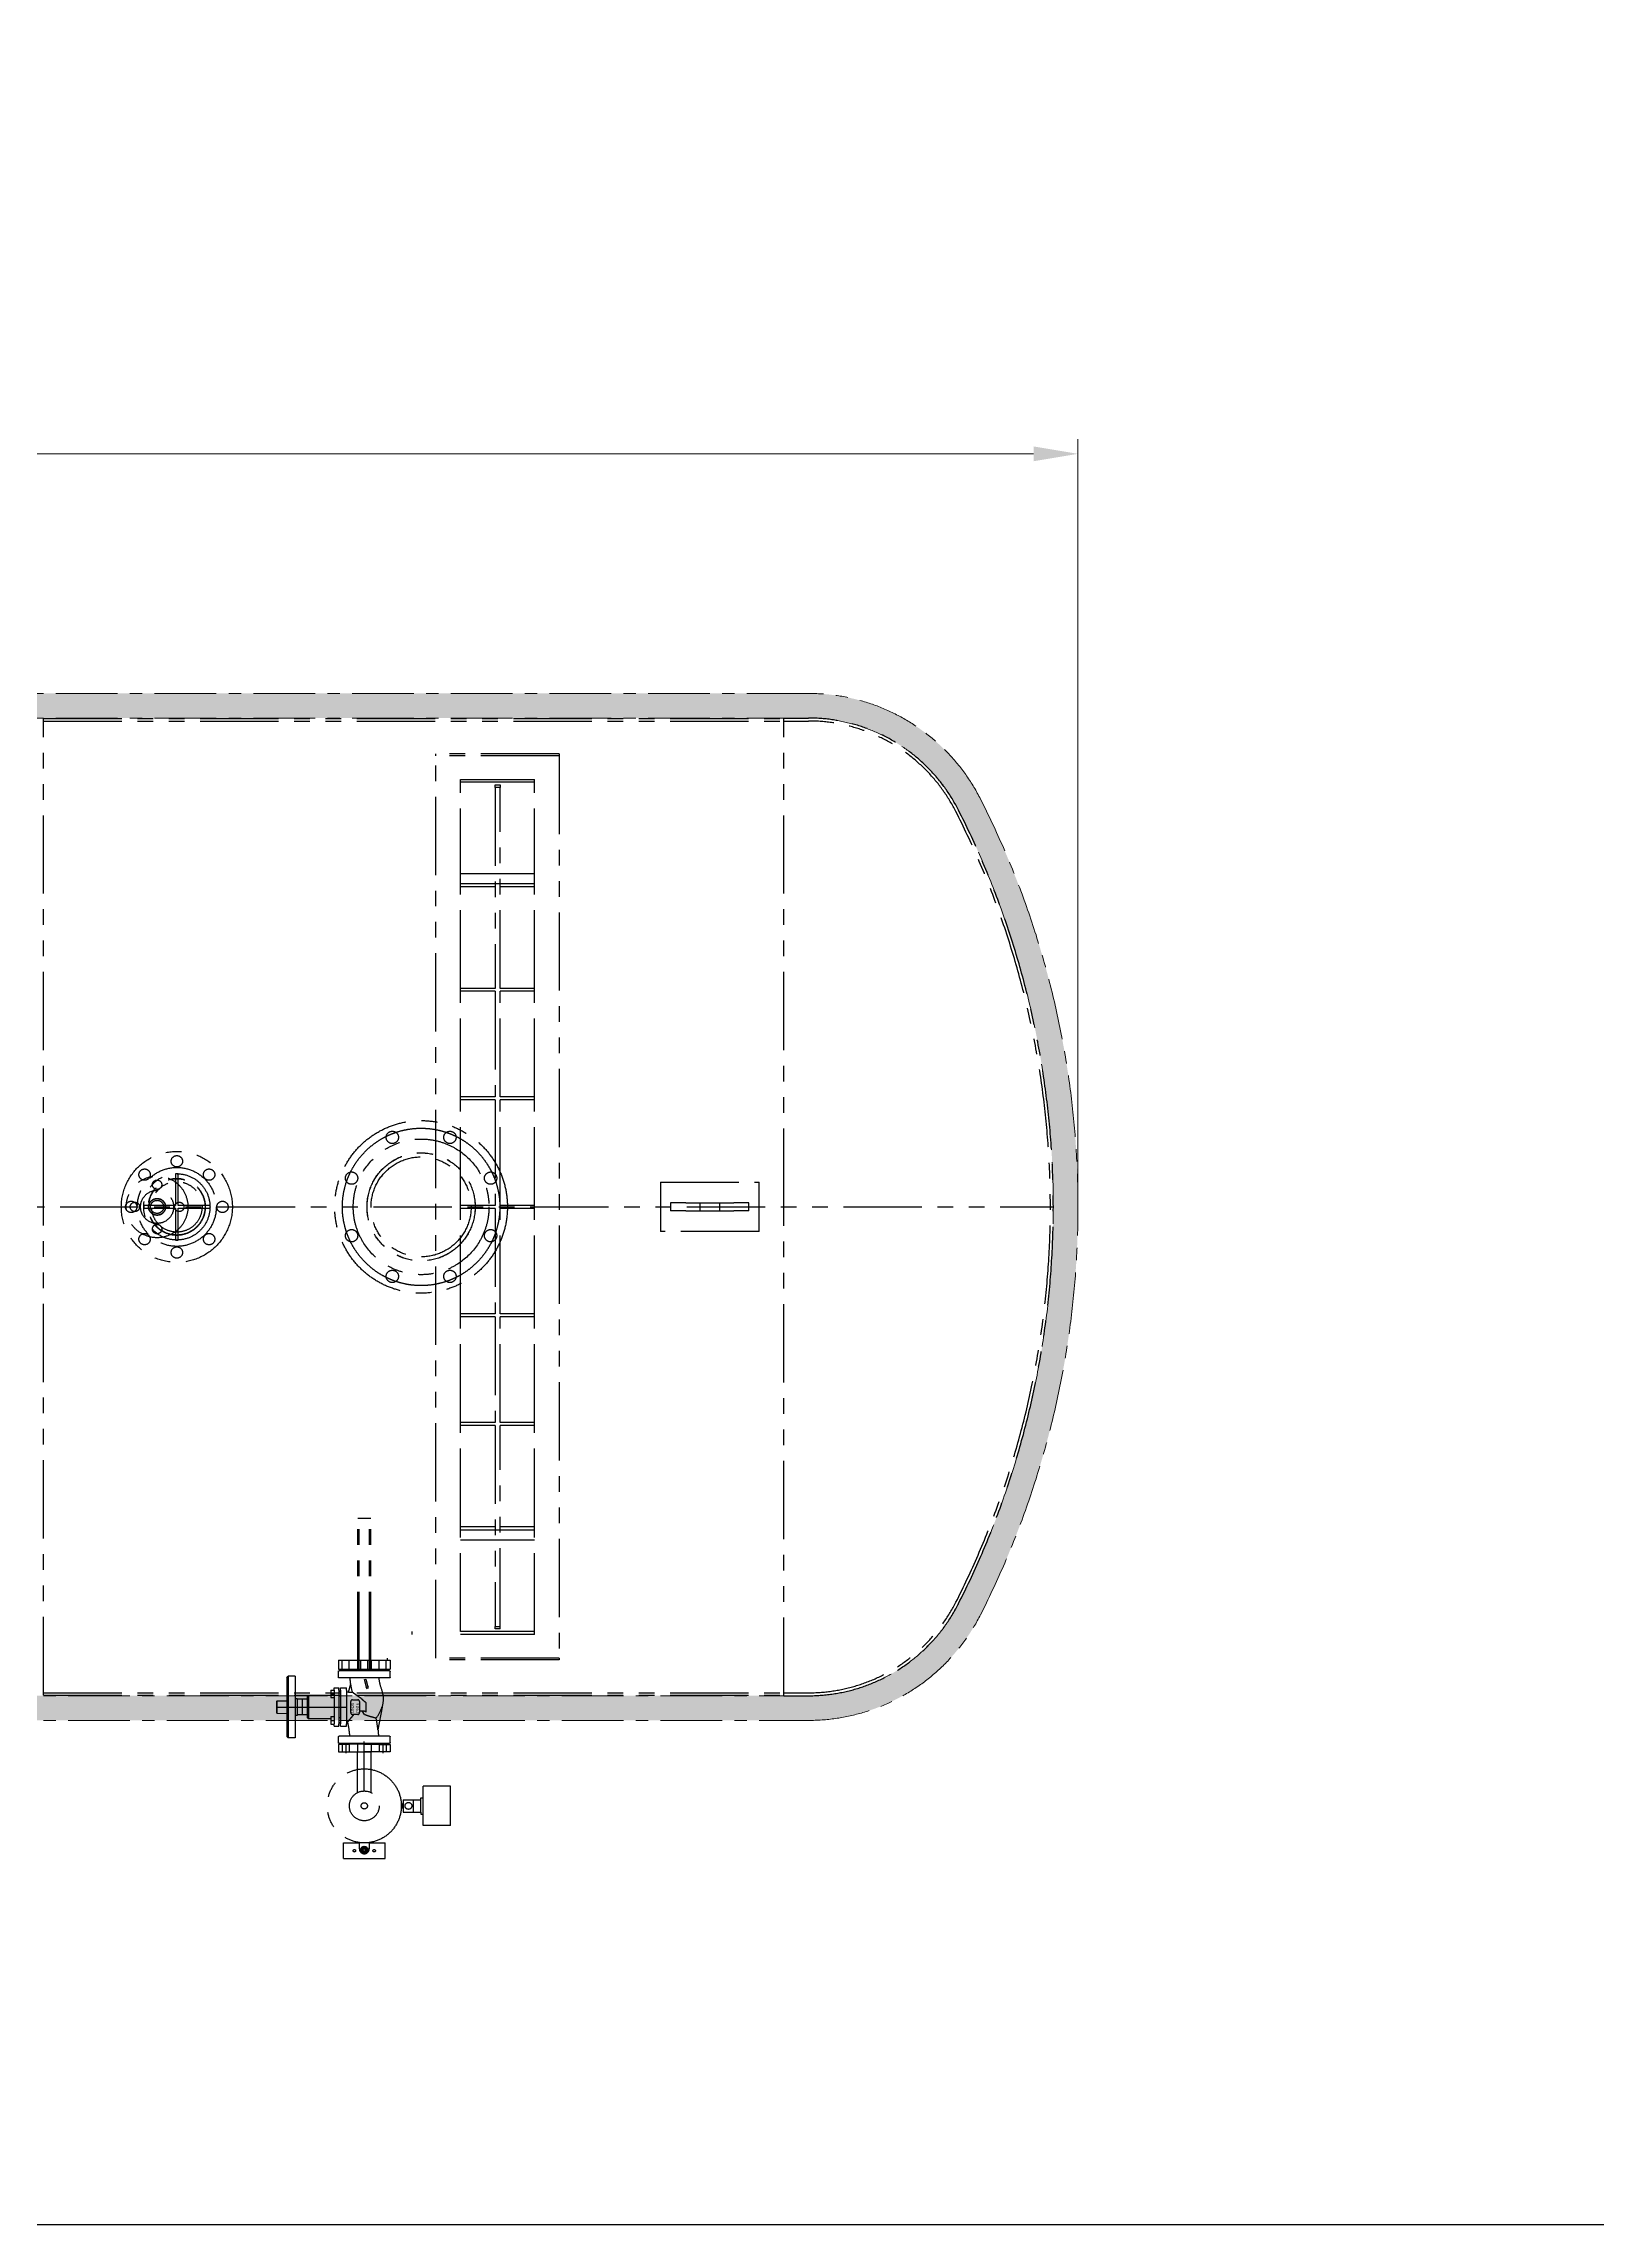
# Model space of a CAD drawing. Header units: millimetres. Extents: x -46397 to 283259, y -8690 to 23983.
# Drawn here: x -19332 to -16183, y -4031 to 390 of the extents above; entities that cross this region are included whole.
import ezdxf

# ---------------------------------------------------------------- set-up
doc = ezdxf.new("R2010")
doc.units = ezdxf.units.MM
doc.linetypes.add('CENTER', pattern=[2, 1.25, -0.25, 0.25, -0.25])
doc.linetypes.add('PHANTOM', pattern=[63.5, 31.75, -6.35, 6.35, -6.35, 6.35, -6.35])
doc.layers.get('Defpoints').update_dxf_attribs({"lineweight": 0})
for name, color, linetype, lineweight in [('Dtext', 255, 'Continuous', 20), ('DUONGTAM', 1, 'CENTER', 0), ('PHANTOM 2', 8, 'Continuous', 0)]:
    doc.layers.add(name, color=color, linetype=linetype, lineweight=lineweight)
doc.styles.add('Chu va so', font='arial.ttf')
doc.styles.add('GHI CHÚ 1', font='isocp_IV25.ttf', dxfattribs={"width": 0.8})
doc.styles.get("Standard").update_dxf_attribs({"font": 'isocp.shx', "width": 0.8})
doc.styles.add('TCVN', font='arial.ttf')
doc.dimstyles.new('1-30SCALE', dxfattribs={"dimtxt": 75, "dimasz": 75, "dimexe": 37.5, "dimexo": 30, "dimgap": 30, "dimtad": 1, "dimtoh": 1, "dimdec": 0, "dimdsep": 46, "dimtxsty": 'GHI CHÚ 1', "dimcen": 0.09, "dimclrd": 256, "dimclre": 256, "dimclrt": 2, "dimadec": 0, "dimazin": 0, "dimtfac": 1, "dimtdec": 0, "dimtofl": 0, "dimtmove": 0, "dimatfit": 3, "dimfxl": 1, "dimlwd": 0, "dimlwe": 0, "dimarcsym": 0})

# ---------------------------------------------------------------- blocks, each defined once
blk = doc.blocks.new('BO-2')
at = {"color": 251, "linetype": 'PHANTOM', "ltscale": 5}
for p, q in [((1502.3, -2.3), (1502.3, 987.7)), ((1502.3, 987.7), (3002.3, 987.7)), ((1502.3, 982.7), (3002.3, 982.7)), ((3002.3, -2.3), (3002.3, 988.7)), ((3002.3, 988.7), (3052.3, 988.7)), ((3002.3, 982.7), (3052.3, 982.7)), ((2547.3, 916), (2297.3, 916)), ((2297.3, 912.3), (2297.3, 916)), ((2547.3, 912.3), (2297.3, 912.3)), ((2297.3, -917), (2297.3, 912.3)), ((2547.3, 916), (2547.3, 912.3)), ((2547.3, 912.3), (2547.3, -917)), ((2347.3, 858.5), (2347.3, 864.2)), ((2347.3, 864.2), (2497.3, 864.2)), ((2497.3, 858.5), (2347.3, 858.5)), ((2347.3, 646.4), (2347.3, 858.5)), ((2417.3, 853), (2427.3, 853)), ((2417.3, 848.1), (2417.3, 853)), ((2427.3, 848.1), (2417.3, 848.1)), ((2417.3, 848.1), (2417.3, 440.7)), ((2427.3, 853), (2427.3, 848.1)), ((2427.3, 440.7), (2427.3, 848.1)), ((2497.3, 858.5), (2497.3, 864.2)), ((2497.3, 646.4), (2497.3, 858.5)), ((2497.3, 672.7), (2347.3, 672.7)), ((2497.3, 652.7), (2347.3, 652.7)), ((2417.3, 646.4), (2347.3, 646.4)), ((2347.3, 440.7), (2347.3, 646.4)), ((2497.3, 646.4), (2427.3, 646.4)), ((2497.3, 440.7), (2497.3, 646.4)), ((2417.3, 440.7), (2347.3, 440.7)), ((2347.3, 434.7), (2347.3, 440.7)), ((2347.3, 220.7), (2347.3, 434.7)), ((2417.3, 434.7), (2347.3, 434.7)), ((2417.3, 434.7), (2417.3, 220.7)), ((2497.3, 440.7), (2427.3, 440.7)), ((2427.3, 220.7), (2427.3, 434.7)), ((2497.3, 434.7), (2427.3, 434.7)), ((2497.3, 434.7), (2497.3, 440.7)), ((2497.3, 220.7), (2497.3, 434.7)), ((2417.3, 220.7), (2347.3, 220.7)), ((2347.3, 214.7), (2347.3, 220.7)), ((2347.3, 0.7), (2347.3, 214.7)), ((2417.3, 214.7), (2347.3, 214.7)), ((2417.3, 214.7), (2417.3, 0.7)), ((2497.3, 220.7), (2427.3, 220.7)), ((2427.3, 0.7), (2427.3, 214.7)), ((2497.3, 214.7), (2427.3, 214.7)), ((2497.3, 214.7), (2497.3, 220.7)), ((2497.3, 0.7), (2497.3, 214.7)), ((1769.8, 64.8), (1769.8, 0.2)), ((1774.8, 64.8), (1769.8, 64.8)), ((1774.8, 0.2), (1774.8, 64.8)), ((2752.3, 47.7), (2952.3, 47.7)), ((2752.3, 47.7), (2752.3, -52.3)), ((2952.3, -52.3), (2952.3, 47.7)), ((1769.8, 0.2), (1705.2, 0.2)), ((1705.2, 0.2), (1705.2, -4.8)), ((1839.5, 0.2), (1774.8, 0.2)), ((1839.5, -4.8), (1839.5, 0.2)), ((2417.3, 0.7), (2347.3, 0.7)), ((2347.3, -5.3), (2347.3, 0.7)), ((2497.3, 0.7), (2427.3, 0.7)), ((2497.3, -5.3), (2497.3, 0.7)), ((2803.7, 5.7), (2772.9, 5.7)), ((2803.7, 5.7), (2901, 5.7)), ((2832.3, 5.7), (2832.3, -10.3)), ((2872.3, 5.7), (2872.3, -10.3)), ((2931.7, 5.7), (2901, 5.7)), ((-3543.9, -2.3), (3548.6, -2.3)), ((1502.3, -992.3), (1502.3, -2.3)), ((1705.2, -4.8), (1769.8, -4.8)), ((1769.8, -4.8), (1769.8, -69.5)), ((1774.8, -4.8), (1839.5, -4.8)), ((1774.8, -69.5), (1774.8, -4.8)), ((2347.3, -219.3), (2347.3, -5.3)), ((2417.3, -5.3), (2347.3, -5.3)), ((2417.3, -5.3), (2417.3, -219.3)), ((2427.3, -219.3), (2427.3, -5.3)), ((2497.3, -5.3), (2427.3, -5.3)), ((2497.3, -219.3), (2497.3, -5.3)), ((2803.7, -10.3), (2772.9, -10.3)), ((2803.7, -10.3), (2901, -10.3)), ((2931.7, -10.3), (2901, -10.3)), ((3002.3, -993.3), (3002.3, -2.3)), ((1769.8, -69.5), (1774.8, -69.5)), ((2952.3, -52.3), (2752.3, -52.3)), ((2417.3, -219.3), (2347.3, -219.3)), ((2347.3, -225.3), (2347.3, -219.3)), ((2497.3, -219.3), (2427.3, -219.3)), ((2497.3, -225.3), (2497.3, -219.3)), ((2347.3, -439.3), (2347.3, -225.3)), ((2417.3, -225.3), (2347.3, -225.3)), ((2417.3, -225.3), (2417.3, -439.3)), ((2427.3, -439.3), (2427.3, -225.3)), ((2497.3, -225.3), (2427.3, -225.3)), ((2497.3, -439.3), (2497.3, -225.3)), ((2417.3, -439.3), (2347.3, -439.3)), ((2347.3, -445.3), (2347.3, -439.3)), ((2497.3, -439.3), (2427.3, -439.3)), ((2497.3, -445.3), (2497.3, -439.3)), ((2347.3, -651), (2347.3, -445.3)), ((2417.3, -445.3), (2347.3, -445.3)), ((2417.3, -445.3), (2417.3, -852.7)), ((2427.3, -852.7), (2427.3, -445.3)), ((2497.3, -445.3), (2427.3, -445.3)), ((2497.3, -651), (2497.3, -445.3)), ((2165.5, -634.2), (2138.9, -634.2)), ((2138.9, -941.3), (2138.9, -634.2)), ((2138.9, -941.3), (2138.9, -634.2)), ((2141.7, -941.3), (2141.7, -634.2)), ((2141.8, -941.3), (2141.8, -634.2)), ((2162.6, -941.3), (2162.6, -634.2)), ((2162.6, -941.3), (2162.6, -634.2)), ((2165.5, -941.3), (2165.5, -634.2)), ((2165.5, -941.3), (2165.5, -634.2)), ((2417.3, -651), (2347.3, -651)), ((2347.3, -863.2), (2347.3, -651)), ((2347.3, -657.3), (2497.3, -657.3)), ((2497.3, -651), (2427.3, -651)), ((2497.3, -863.2), (2497.3, -651)), ((2347.3, -677.3), (2497.3, -677.3)), ((2249.3, -868.9), (2249.3, -863.2)), ((2497.3, -863.2), (2347.3, -863.2)), ((2497.3, -868.9), (2347.3, -868.9)), ((2417.3, -857.6), (2417.3, -852.7)), ((2417.3, -852.7), (2427.3, -852.7)), ((2427.3, -857.6), (2417.3, -857.6)), ((2427.3, -857.6), (2427.3, -852.7)), ((2497.3, -868.9), (2497.3, -863.2)), ((2099.6, -921.3), (2204.6, -921.3)), ((2099.6, -921.3), (2099.6, -939.3)), ((2099.6, -921.3), (2099.6, -939.3)), ((2107.6, -939.3), (2107.6, -921.3)), ((2107.6, -939.3), (2107.6, -921.3)), ((2121.6, -939.3), (2121.6, -921.3)), ((2121.6, -939.3), (2121.6, -921.3)), ((2138.4, -921.3), (2138.4, -941.3)), ((2138.4, -921.3), (2138.4, -941.3)), ((2145.1, -939.3), (2145.1, -921.3)), ((2145.1, -939.3), (2145.1, -921.3)), ((2159.1, -939.3), (2159.1, -921.3)), ((2159.1, -939.3), (2159.1, -921.3)), ((2165.9, -921.3), (2165.9, -941.3)), ((2165.9, -921.3), (2165.9, -941.3)), ((2182.6, -939.3), (2182.6, -921.3)), ((2182.6, -939.3), (2182.6, -921.3)), ((2196.6, -939.3), (2196.6, -921.3)), ((2196.6, -939.3), (2196.6, -921.3)), ((2199.3, -920.7), (2199.3, -917)), ((2204.6, -921.3), (2204.6, -939.3)), ((2204.6, -921.3), (2204.6, -939.3)), ((2547.3, -917), (2297.3, -917)), ((2547.3, -920.7), (2297.3, -920.7)), ((2547.3, -917), (2547.3, -920.7)), ((2099.6, -939.3), (2204.6, -939.3)), ((2123.1, -939.3), (2123.1, -941.3)), ((2123.1, -939.3), (2123.1, -941.3)), ((2123.1, -941.3), (2181.1, -941.3)), ((2181.1, -939.3), (2181.1, -941.3)), ((2181.1, -939.3), (2181.1, -941.3)), ((1502.3, -987.3), (3002.3, -987.3)), ((1502.3, -992.3), (3002.3, -992.3)), ((1974.1, -1016.3), (2116.1, -1016.3)), ((3002.3, -987.3), (3052.3, -987.3)), ((3002.3, -993.3), (3052.3, -993.3)), ((2121.6, -1092), (2099.6, -1091.9)), ((2099.6, -1091.9), (2099.6, -1107.3)), ((2107.6, -1091.9), (2107.6, -1107.3)), ((2114.6, -1089.7), (2114.6, -1109.6)), ((2121.6, -1091.9), (2121.6, -1107.3)), ((2152.1, -1091.3), (2122.1, -1091.4)), ((2138.3, -1091.4), (2138.3, -1107.3)), ((2152.1, -1091.3), (2182.1, -1091.4)), ((2152.2, -1107.3), (2152.2, -1086.2)), ((2166, -1091.4), (2166, -1107.3)), ((2182.6, -1091.9), (2182.6, -1107.3)), ((2182.6, -1092), (2204.6, -1091.9)), ((2189.6, -1089.7), (2189.6, -1109.6)), ((2196.6, -1091.9), (2196.6, -1107.3)), ((2204.6, -1091.9), (2204.6, -1107.3)), ((2099.6, -1107.3), (2152.1, -1107.3)), ((2138.7, -1189.5), (2138.7, -1107.3)), ((2138.7, -1107.3), (2165.7, -1107.3)), ((2204.6, -1107.3), (2152.1, -1107.3)), ((2152.2, -1186.4), (2152.2, -1107.3)), ((2165.7, -1107.3), (2165.7, -1189.5)), ((2271.7, -1256.6), (2271.7, -1176.6)), ((2326.7, -1176.6), (2271.7, -1176.6)), ((2326.7, -1256.6), (2326.7, -1176.6)), ((2230.7, -1204.1), (2230.7, -1210.6)), ((2230.7, -1204.1), (2266.7, -1204.1)), ((2230.7, -1204.1), (2230.7, -1229.1)), ((2230.7, -1222.6), (2230.7, -1229.1)), ((2230.7, -1229.1), (2266.7, -1229.1)), ((2251.6, -1229.1), (2251.6, -1204.1)), ((2266.7, -1204.1), (2266.7, -1200.1)), ((2266.7, -1200.1), (2271.7, -1200.1)), ((2266.7, -1229.1), (2266.7, -1204.1)), ((2266.7, -1229.1), (2266.7, -1233.1)), ((2266.7, -1233.1), (2271.7, -1233.1)), ((2326.7, -1256.6), (2271.7, -1256.6)), ((2110.2, -1323.6), (2110.2, -1291.6)), ((2110.2, -1291.6), (2142.2, -1291.6)), ((2110.2, -1323.6), (2194.2, -1323.6)), ((2142.2, -1303.6), (2142.2, -1291.6)), ((2162.2, -1291.6), (2142.2, -1291.6)), ((2148.7, -1300.1), (2145.2, -1306.1)), ((2145.2, -1306.1), (2148.7, -1312.1)), ((2155.6, -1300.1), (2148.7, -1300.1)), ((2148.7, -1312.1), (2155.6, -1312.1)), ((2159.1, -1306.1), (2155.6, -1300.1)), ((2155.6, -1312.1), (2159.1, -1306.1)), ((2162.2, -1291.6), (2162.2, -1303.6)), ((2162.2, -1291.6), (2194.2, -1291.6)), ((2194.2, -1323.6), (2194.2, -1291.6))]:
    blk.add_line(p, q, dxfattribs=at)
at = {"color": 251, "linetype": 'PHANTOM', "ltscale": 5, "extrusion": (-1, -1.71563e-06, 0)}
for p, q in [((1995.1, -956.9), (1998.2, -953.8)), ((1995.1, -956.9), (1995.1, -1075.8)), ((1998.2, -953.8), (1998.2, -1078.8)), ((2012.1, -953.8), (1998.2, -953.8)), ((2012.1, -953.8), (2012.1, -1078.8)), ((2099.6, -955.8), (2099.6, -944.3)), ((2203.1, -942.8), (2101.1, -942.8)), ((2203.1, -957.3), (2101.1, -957.3)), ((2120.1, -986.3), (2124.7, -969.1)), ((2130.2, -941.3), (2128.7, -942.8)), ((2174, -941.3), (2130.2, -941.3)), ((2152.9, -960.6), (2155.1, -960)), ((2156.9, -975.6), (2152.9, -960.6)), ((2155.1, -960), (2159.1, -975)), ((2174, -941.3), (2175.5, -942.8)), ((2204.6, -955.8), (2204.6, -944.3)), ((1974.1, -1004.6), (1974.1, -1028)), ((1974.1, -1004.6), (1975.1, -1004.6)), ((1975.1, -1003.8), (1995.1, -1003.4)), ((1975.1, -1003.8), (1975.1, -1028.8)), ((2016.1, -999.3), (2012.1, -999.3)), ((2016.1, -999.3), (2016.1, -1033.3)), ((2026.1, -1000.3), (2016.1, -1000.3)), ((2026.1, -1000.3), (2026.1, -1032.3)), ((2026.4, -1005.3), (2026.1, -1005.3)), ((2026.4, -1000.3), (2026.4, -1032.3)), ((2036.4, -1000.3), (2026.4, -1000.3)), ((2036.4, -995.3), (2038.9, -992.8)), ((2036.4, -995.3), (2036.4, -1037.3)), ((2038.9, -992.8), (2038.9, -1039.8)), ((2084.5, -992.8), (2038.9, -992.8)), ((2084.5, -982), (2084.5, -989.5)), ((2084.5, -982), (2090.9, -982)), ((2084.5, -989.5), (2084.5, -997)), ((2084.5, -989.5), (2090.9, -989.5)), ((2084.5, -997), (2090.9, -997)), ((2090.9, -982.3), (2090.9, -977.3)), ((2090.9, -977.3), (2100.9, -977.3)), ((2090.9, -982.3), (2090.9, -1050.3)), ((2100.9, -982.3), (2100.9, -977.3)), ((2100.9, -982.3), (2100.9, -1050.3)), ((2104.1, -984.5), (2100.9, -984.5)), ((2104.1, -994.5), (2100.9, -994.5)), ((2104.1, -982.3), (2104.1, -977.3)), ((2104.1, -977.3), (2116.1, -977.3)), ((2104.1, -982.3), (2104.1, -1050.3)), ((2116.1, -982.3), (2116.1, -977.3)), ((2116.1, -982.3), (2116.1, -1050.3)), ((2120.1, -986.3), (2116.1, -986.3)), ((2120.1, -986.4), (2120.1, -986.3)), ((2120.1, -986.4), (2128.2, -986.4)), ((2124.6, -1016.3), (2124.6, -1005.1)), ((2124.6, -1027.6), (2124.6, -1016.3)), ((2128.4, -1001.3), (2138.8, -1001.3)), ((2142.6, -1005.1), (2142.6, -1016.3)), ((2142.6, -1016.3), (2142.6, -1027.6)), ((2155.8, -975.9), (2156.9, -975.6)), ((2159, -979), (2155.8, -975.9)), ((2156.1, -1026), (2156.1, -1007.6)), ((2160.2, -974.7), (2159, -979)), ((2159.1, -975), (2160.2, -974.7)), ((2188.1, -1016.3), (2179.9, -1062.7)), ((2188.1, -1016.3), (2188.1, -1016.3)), ((1974.1, -1028), (1975.1, -1028)), ((1975.1, -1028.8), (1995.1, -1029.2)), ((2016.1, -1033.3), (2012.1, -1033.3)), ((2026.1, -1032.3), (2016.1, -1032.3)), ((2026.4, -1027.3), (2026.1, -1027.3)), ((2036.4, -1032.3), (2026.4, -1032.3)), ((2036.4, -1037.3), (2038.9, -1039.8)), ((2084.5, -1039.8), (2038.9, -1039.8)), ((2084.5, -1035.7), (2084.5, -1043.2)), ((2084.5, -1035.7), (2090.9, -1035.7)), ((2084.5, -1043.2), (2084.5, -1050.7)), ((2084.5, -1043.2), (2090.9, -1043.2)), ((2084.5, -1050.7), (2090.9, -1050.7)), ((2090.9, -1055.3), (2090.9, -1050.3)), ((2090.9, -1055.3), (2100.9, -1055.3)), ((2104.1, -1038.2), (2100.9, -1038.2)), ((2104.1, -1048.2), (2100.9, -1048.2)), ((2100.9, -1055.3), (2100.9, -1050.3)), ((2104.1, -1055.3), (2104.1, -1050.3)), ((2104.1, -1055.3), (2116.1, -1055.3)), ((2118.6, -1046.3), (2116.1, -1046.3)), ((2116.1, -1055.3), (2116.1, -1050.3)), ((2138.8, -1031.3), (2128.4, -1031.3)), ((2152.9, -1031.2), (2148, -1024)), ((1995.1, -1075.8), (1998.2, -1078.8)), ((2012.1, -1078.8), (1998.2, -1078.8)), ((2099.6, -1088.3), (2099.6, -1076.8)), ((2203.1, -1075.3), (2101.1, -1075.3)), ((2203.1, -1089.8), (2101.1, -1089.8)), ((2130.2, -1091.3), (2128.7, -1089.8)), ((2174, -1091.3), (2130.2, -1091.3)), ((2174, -1091.3), (2175.5, -1089.8)), ((2204.6, -1088.3), (2204.6, -1076.8))]:
    blk.add_line(p, q, dxfattribs=at)
at = {"color": 251, "linetype": 'PHANTOM', "ltscale": 5}
for centre, radius in [((2267.3, -2.3), 175), ((2267.3, -2.3), 137.5), ((2209, 138.6), 12.5), ((2325.7, 138.6), 12.5), ((1772.3, -2.3), 112.5), ((1772.3, 90.2), 11.5), ((2267.3, -2.3), 109.6), ((2267.3, -2.3), 109.5), ((2267.3, -2.3), 101.4), ((1732.3, -2.3), 62.5), ((1772.3, -2.3), 80), ((1706.9, 63.1), 11.5), ((1772.3, -2.3), 67.2), ((1772.3, -2.3), 57.7), ((1772.3, -2.3), 57.1), ((1772.3, -2.3), 51.1), ((1732.3, 42.7), 9.5), ((1837.7, 63.1), 11.5), ((2126.4, 56), 12.5), ((2408.2, 56), 12.5), ((1679.8, -2.3), 11.5), ((1687.3, -2.3), 9.5), ((1732.3, -2.3), 33.5), ((1732.3, -2.3), 17.2), ((1732.3, -2.3), 16.7), ((1732.3, -2.3), 13.3), ((1777.3, -2.3), 9.5), ((1864.8, -2.3), 11.5), ((1732.3, -47.3), 9.5), ((1706.9, -67.7), 11.5), ((1772.3, -94.8), 11.5), ((1837.7, -67.7), 11.5), ((2126.4, -60.7), 12.5), ((2408.2, -60.7), 12.5), ((2209, -143.2), 12.5), ((2325.7, -143.2), 12.5), ((2152.2, -1216.6), 75), ((2152.2, -1216.6), 30.2), ((2152.2, -1216.6), 6.35), ((2241.7, -1216.6), 7), ((2132.2, -1307.6), 2.5), ((2152.2, -1306.1), 7.5), ((2152.2, -1306.1), 4), ((2152.2, -1306.1), 2.5), ((2172.2, -1307.6), 2.5)]:
    blk.add_circle(centre, radius, dxfattribs=at)
for centre, radius, start, end in [((3052.3, 647.8), 340.9, 26.8756, 90), ((3052.3, 647.8), 334.9, 26.8756, 90), ((1769.6, -2.3), 1773, 333.1244, 26.8756), ((1769.6, -2.3), 1779, 333.1244, 26.8756), ((3052.3, -652.4), 334.9, 270, 333.1244), ((3052.3, -652.4), 340.9, 270, 333.1244), ((2277.1, -947.3), 96, 185.9793, 200.0001), ((2128.4, -1005.1), 3.75, 90.0001, 180.0001), ((2138.8, -1005.1), 3.75, 0.0001, 90.0001), ((2131.9, -1000.2), 58.4, 319.2117, 343.9469), ((1952.1, -1085.3), 171, 3.3526, 13.1836), ((2128.4, -1027.6), 3.75, 180.0001, 270.0001), ((2138.8, -1027.6), 3.75, 270.0001, 0.0001), ((1952.1, -1085.3), 228.9, 5.6603, 11.8439), ((2121.6, -1091.4), 0.48, 270, 0), ((2182.6, -1091.4), 0.48, 180, 270), ((2241.7, -1216.6), 12.5, 151.2953, 208.7047), ((2152.2, -1303.6), 10, 180, 0)]:
    blk.add_arc(centre, radius, start, end, dxfattribs=at)
at = {"color": 251, "linetype": 'PHANTOM', "ltscale": 5, "extrusion": (0, 0, -1)}
for centre, radius, start, end in [((-2101.1, -944.3), 1.5, 359.9999, 89.9999), ((-2101.1, -955.8), 1.5, 269.9999, 359.9999), ((-2277.1, -947.3), 154, 351.8089, 356.2767), ((-2277.1, -947.3), 153.9, 345.2978, 351.869), ((-2203.1, -944.3), 1.5, 89.9999, 179.9999), ((-2203.1, -955.8), 1.5, 179.9999, 269.9999), ((-2131.9, -1000.2), 58.5, 159.9999, 196.4057), ((-2101.1, -1076.8), 1.5, 359.9999, 89.9999), ((-2101.1, -1088.3), 1.5, 269.9999, 359.9999), ((-1952.1, -1085.3), 229, 174.2782, 177.4971), ((-2203.1, -1076.8), 1.5, 89.9999, 179.9999), ((-2203.1, -1088.3), 1.5, 179.9999, 269.9999)]:
    blk.add_arc(centre, radius, start, end, dxfattribs=at)
at = {"color": 251, "linetype": 'PHANTOM', "ltscale": 5, "extrusion": (-1.42687e-15, 2.52163e-16, -1)}
blk.add_ellipse((2533.9, -2.3), major_axis=(0, -1002.5), ratio=0.238431, start_param=-1.578776, end_param=-1.562816, dxfattribs=at)
at = {"color": 251, "linetype": 'PHANTOM', "ltscale": 5, "extrusion": (-1.42976e-15, 2.52163e-16, -1)}
blk.add_ellipse((3170.2, -2.3), major_axis=(0, 1002.5), ratio=0.237949, start_param=-1.578776, end_param=-1.562816, dxfattribs=at)
at = {"color": 251, "linetype": 'PHANTOM', "ltscale": 5}
for points, knots in [([(2124.3, 68.3), (2125, 69.7), (2125.7, 71.1), (2128.8, 77), (2131.5, 81.5), (2137.3, 90.3), (2140.4, 94.5), (2147.1, 102.7), (2150.7, 106.7), (2158.2, 114.2), (2162.2, 117.8), (2170.4, 124.5), (2174.7, 127.6), (2183.4, 133.5), (2187.9, 136.1), (2193.9, 139.3), (2195.3, 140), (2196.7, 140.7)], [853.443498, 853.443498, 853.443498, 853.443498, 858.018883, 858.018883, 873.072038, 873.072038, 888.125193, 888.125193, 903.178348, 903.178348, 918.231503, 918.231503, 933.284658, 933.284658, 948.337812, 948.337812, 952.944026, 952.944026, 952.944026, 952.944026]), ([(2216.2, 148.8), (2217.6, 149.3), (2219.1, 149.8), (2225.6, 151.7), (2230.6, 153), (2240.9, 155.1), (2246.2, 155.9), (2256.7, 157), (2262.1, 157.2), (2272.7, 157.2), (2278, 156.9), (2288.6, 155.9), (2293.8, 155.1), (2304.1, 153), (2309.1, 151.7), (2315.6, 149.8), (2317, 149.3), (2318.5, 148.8)], [10.446941, 10.446941, 10.446941, 10.446941, 15.053155, 15.053155, 30.10631, 30.10631, 45.159464, 45.159464, 60.212619, 60.212619, 75.265774, 75.265774, 90.318929, 90.318929, 105.372084, 105.372084, 109.94747, 109.94747, 109.94747, 109.94747]), ([(2318.5, 148.8), (2321.9, 147.6), (2325.2, 146.4), (2331.6, 143.7), (2334.8, 142.3), (2338, 140.7)], [109.94747, 109.94747, 109.94747, 109.94747, 120.425239, 120.425239, 130.902939, 130.902939, 130.902939, 130.902939]), ([(2338, 140.7), (2339.4, 140), (2340.8, 139.3), (2346.7, 136.2), (2351.2, 133.5), (2359.9, 127.7), (2364.2, 124.6), (2372.4, 117.9), (2376.4, 114.3), (2383.9, 106.8), (2387.5, 102.8), (2394.2, 94.6), (2397.3, 90.3), (2403.1, 81.6), (2405.8, 77.1), (2409, 71.1), (2409.7, 69.7), (2410.4, 68.3)], [130.902939, 130.902939, 130.902939, 130.902939, 135.478049, 135.478049, 150.53086, 150.53086, 165.583671, 165.583671, 180.636482, 180.636482, 195.689293, 195.689293, 210.742104, 210.742104, 225.794915, 225.794915, 230.400837, 230.400837, 230.400837, 230.400837]), ([(2116.2, -53.5), (2115.7, -52), (2115.2, -50.5), (2113.3, -44.1), (2112, -39), (2109.9, -28.7), (2109.1, -23.5), (2108, -12.9), (2107.8, -7.6), (2107.8, 3), (2108.1, 8.4), (2109.1, 18.9), (2109.9, 24.1), (2112, 34.4), (2113.3, 39.5), (2115.2, 45.9), (2115.7, 47.4), (2116.2, 48.8)], [732.99013, 732.99013, 732.99013, 732.99013, 737.596053, 737.596053, 752.648863, 752.648863, 767.701674, 767.701674, 782.754485, 782.754485, 797.807296, 797.807296, 812.860107, 812.860107, 827.912918, 827.912918, 832.488028, 832.488028, 832.488028, 832.488028]), ([(2116.2, 48.8), (2117.4, 52.2), (2118.6, 55.5), (2121.3, 61.9), (2122.7, 65.1), (2124.3, 68.3)], [832.488028, 832.488028, 832.488028, 832.488028, 842.965729, 842.965729, 853.443498, 853.443498, 853.443498, 853.443498]), ([(2410.4, 68.3), (2412, 65.1), (2413.4, 61.9), (2416.1, 55.5), (2417.3, 52.2), (2418.5, 48.8)], [230.400837, 230.400837, 230.400837, 230.400837, 240.847726, 240.847726, 251.294614, 251.294614, 251.294614, 251.294614]), ([(2418.5, 48.8), (2419, 47.4), (2419.4, 45.9), (2421.4, 39.4), (2422.7, 34.3), (2424.8, 24), (2425.6, 18.8), (2426.6, 8.3), (2426.9, 2.9), (2426.9, -7.7), (2426.6, -13), (2425.6, -23.6), (2424.8, -28.8), (2422.7, -39.1), (2421.4, -44.1), (2419.4, -50.6), (2419, -52), (2418.5, -53.5)], [251.294614, 251.294614, 251.294614, 251.294614, 255.90054, 255.90054, 270.953355, 270.953355, 286.006169, 286.006169, 301.058984, 301.058984, 316.111798, 316.111798, 331.164613, 331.164613, 346.217427, 346.217427, 350.792529, 350.792529, 350.792529, 350.792529]), ([(2124.3, -73), (2122.7, -69.8), (2121.3, -66.6), (2118.6, -60.2), (2117.4, -56.9), (2116.2, -53.5)], [712.096353, 712.096353, 712.096353, 712.096353, 722.543242, 722.543242, 732.99013, 732.99013, 732.99013, 732.99013]), ([(2196.7, -145.4), (2195.3, -144.7), (2193.9, -144), (2188, -140.8), (2183.5, -138.2), (2174.7, -132.4), (2170.5, -129.2), (2162.3, -122.5), (2158.3, -118.9), (2150.8, -111.4), (2147.2, -107.5), (2140.5, -99.3), (2137.3, -95), (2131.5, -86.3), (2128.9, -81.8), (2125.7, -75.8), (2125, -74.4), (2124.3, -73)], [612.598438, 612.598438, 612.598438, 612.598438, 617.17354, 617.17354, 632.226354, 632.226354, 647.279169, 647.279169, 662.331984, 662.331984, 677.384798, 677.384798, 692.437613, 692.437613, 707.490427, 707.490427, 712.096353, 712.096353, 712.096353, 712.096353]), ([(2410.4, -73), (2409.7, -74.4), (2409, -75.8), (2405.8, -81.7), (2403.2, -86.2), (2397.4, -94.9), (2394.2, -99.2), (2387.5, -107.4), (2383.9, -111.4), (2376.4, -118.9), (2372.5, -122.5), (2364.3, -129.2), (2360, -132.3), (2351.3, -138.1), (2346.8, -140.8), (2340.8, -144), (2339.4, -144.7), (2338, -145.4)], [371.748003, 371.748003, 371.748003, 371.748003, 376.323397, 376.323397, 391.376552, 391.376552, 406.429707, 406.429707, 421.482863, 421.482863, 436.536018, 436.536018, 451.589173, 451.589173, 466.642328, 466.642328, 471.248542, 471.248542, 471.248542, 471.248542]), ([(2418.5, -53.5), (2417.3, -56.9), (2416.1, -60.2), (2413.4, -66.6), (2412, -69.8), (2410.4, -73)], [350.792529, 350.792529, 350.792529, 350.792529, 361.270242, 361.270242, 371.748003, 371.748003, 371.748003, 371.748003]), ([(2216.2, -153.5), (2212.8, -152.3), (2209.5, -151.1), (2203.1, -148.4), (2199.8, -147), (2196.7, -145.4)], [591.642964, 591.642964, 591.642964, 591.642964, 602.120725, 602.120725, 612.598438, 612.598438, 612.598438, 612.598438]), ([(2318.5, -153.5), (2317, -154), (2315.5, -154.4), (2309.1, -156.4), (2304, -157.7), (2293.7, -159.8), (2288.5, -160.6), (2277.9, -161.6), (2272.6, -161.9), (2262, -161.9), (2256.6, -161.6), (2246.1, -160.6), (2240.9, -159.8), (2230.6, -157.7), (2225.5, -156.4), (2219.1, -154.4), (2217.6, -154), (2216.2, -153.5)], [492.142425, 492.142425, 492.142425, 492.142425, 496.748639, 496.748639, 511.801794, 511.801794, 526.854949, 526.854949, 541.908104, 541.908104, 556.96126, 556.96126, 572.014415, 572.014415, 587.06757, 587.06757, 591.642964, 591.642964, 591.642964, 591.642964]), ([(2338, -145.4), (2334.8, -147), (2331.6, -148.4), (2325.2, -151.1), (2321.9, -152.3), (2318.5, -153.5)], [471.248542, 471.248542, 471.248542, 471.248542, 481.695484, 481.695484, 492.142425, 492.142425, 492.142425, 492.142425]), ([(2142.4, -996.4), (2140.6, -995.2), (2139, -994.1), (2137, -992.7), (2136.6, -992.5), (2135.9, -991.9), (2135.5, -991.7), (2134.4, -990.9), (2133.7, -990.4), (2132.8, -989.7), (2132.5, -989.5), (2131.9, -989.1), (2131.6, -988.9), (2130.8, -988.3), (2130.3, -987.9), (2129.6, -987.4), (2129.4, -987.3), (2129.1, -987), (2128.9, -986.9), (2128.5, -986.6), (2128.3, -986.5), (2128.2, -986.4)], [0.00726527, 0.00726527, 0.00726527, 0.00726527, 0.01419308, 0.01419308, 0.01592503, 0.01592503, 0.01765698, 0.01765698, 0.02112088, 0.02112088, 0.02285284, 0.02285284, 0.02458479, 0.02458479, 0.02804869, 0.02804869, 0.02978064, 0.02978064, 0.03151259, 0.03151259, 0.0349765, 0.0349765, 0.0349765, 0.0349765]), ([(2156.1, -1007.6), (2155.4, -1007.2), (2154.8, -1006.8), (2153.5, -1005.8), (2153, -1005.3), (2151.8, -1004.3), (2151.2, -1003.8), (2150.1, -1002.8), (2149.6, -1002.3), (2148, -1000.8), (2146.9, -999.8), (2144.7, -998), (2143.5, -997.2), (2142.4, -996.4)], [0.00000023, 0.00000023, 0.00000023, 0.00000023, 0.00236271, 0.00236271, 0.00472519, 0.00472519, 0.00708768, 0.00708768, 0.00945016, 0.00945016, 0.01417513, 0.01417513, 0.0189001, 0.0189001, 0.0189001, 0.0189001]), ([(2118.6, -1046.3), (2118.6, -1046.3), (2118.7, -1046.2), (2118.9, -1045.9), (2119.1, -1045.8), (2119.3, -1045.5), (2119.4, -1045.3), (2119.9, -1044.7), (2120.3, -1044.3), (2121, -1043.4), (2121.3, -1043.1), (2121.8, -1042.5), (2122.1, -1042.1), (2122.9, -1041.1), (2123.6, -1040.4), (2124.6, -1039.1), (2124.9, -1038.7), (2125.6, -1037.9), (2126, -1037.4), (2127.1, -1036.1), (2127.9, -1035.2), (2129.1, -1033.8), (2129.5, -1033.3), (2130.4, -1032.3), (2130.8, -1031.8), (2131.3, -1031.3)], [0.06421127, 0.06421127, 0.06421127, 0.06421127, 0.0685016, 0.0685016, 0.07066738, 0.07066738, 0.07283316, 0.07283316, 0.07716472, 0.07716472, 0.0793305, 0.0793305, 0.08149628, 0.08149628, 0.08582784, 0.08582784, 0.08799362, 0.08799362, 0.0901594, 0.0901594, 0.09449096, 0.09449096, 0.09665674, 0.09665674, 0.09882252, 0.09882252, 0.09882252, 0.09882252]), ([(2142.6, -1024.5), (2143, -1024.4), (2143.4, -1024.3), (2144.2, -1024.1), (2144.7, -1024), (2145.5, -1024), (2145.9, -1024), (2146.8, -1024.1), (2146.9, -1024.2), (2147.7, -1024.4), (2148, -1024.7), (2148.6, -1025.1), (2149.1, -1025.7), (2149.4, -1026.1)], [0.11009101, 0.11009101, 0.11009101, 0.11009101, 0.11137419, 0.11137419, 0.11265737, 0.11265737, 0.11394055, 0.11394055, 0.11522374, 0.11522374, 0.1177901, 0.1177901, 0.12035646, 0.12035646, 0.12035646, 0.12035646]), ([(2148, -1024), (2148.8, -1024), (2149.5, -1024), (2150.9, -1024.1), (2151.6, -1024.1), (2152.6, -1024.3), (2153, -1024.4), (2153.7, -1024.7), (2154, -1024.8), (2155, -1025.2), (2155.6, -1025.6), (2156.1, -1026)], [0.015870131, 0.015870131, 0.015870131, 0.015870131, 0.018008022, 0.018008022, 0.020145912, 0.020145912, 0.021214857, 0.021214857, 0.022283802, 0.022283802, 0.024421693, 0.024421693, 0.024421693, 0.024421693]), ([(2152.9, -1031.2), (2153.6, -1031.4), (2154.3, -1031.7), (2155.7, -1032.2), (2156.4, -1032.5), (2158.6, -1033.2), (2160, -1033.7), (2162.6, -1034.5), (2163.9, -1034.9), (2165.7, -1035.5), (2166.4, -1035.6), (2167.5, -1036), (2168.1, -1036.1), (2169.7, -1036.6), (2170.6, -1036.9), (2172, -1037.2), (2172.4, -1037.3), (2173.1, -1037.5), (2173.5, -1037.6), (2174.5, -1037.9), (2175, -1038), (2175.6, -1038.2), (2175.8, -1038.2), (2176, -1038.3), (2176, -1038.3), (2176.1, -1038.3), (2176.2, -1038.3), (2176.2, -1038.3)], [0.0101243, 0.0101243, 0.0101243, 0.0101243, 0.01248589, 0.01248589, 0.01484748, 0.01484748, 0.01957066, 0.01957066, 0.02429383, 0.02429383, 0.02665542, 0.02665542, 0.02901701, 0.02901701, 0.03374018, 0.03374018, 0.03610177, 0.03610177, 0.03846336, 0.03846336, 0.04318654, 0.04318654, 0.04554812, 0.04554812, 0.04672892, 0.04672892, 0.04790971, 0.04790971, 0.04790971, 0.04790971])]:
    blk.add_open_spline(points, degree=3, knots=knots, dxfattribs=at)
for points in [[(2196.7, 140.7), (2199.8, 142.3), (2203.1, 143.7), (2206.3, 145.1)], [(2206.3, 145.1), (2209.5, 146.4), (2212.8, 147.6), (2216.2, 148.8)]]:
    blk.add_open_spline(points, degree=3, dxfattribs=at)
for s, p in [('DN20', (2131.5, -1027.9)), ('PN16', (2141.5, -1027.5))]:
    blk.add_text(s, height=6, rotation=90.0001, dxfattribs=at).set_placement(p)
blk = doc.blocks.new('*D2582')
at = {"layer": 'Defpoints', "color": 0, "transparency": 16777216}
for p in [(-17235.3, -441.2), (-24427.7, -1967.9), (-17235.3, -1967.9)]:
    blk.add_point(p, dxfattribs=at)
at = {"layer": 'PHANTOM 2', "linetype": 'Continuous', "lineweight": 0, "transparency": 16777216}
for p, q in [((-24427.7, -1937.9), (-24427.7, -411.2)), ((-24337.7, -441.2), (-17325.3, -441.2)), ((-17235.3, -1937.9), (-17235.3, -411.2))]:
    blk.add_line(p, q, dxfattribs=at)
at = {"layer": 'PHANTOM 2', "transparency": 16777216}
for points in [[(-24337.7, -426.2), (-24337.7, -456.2), (-24427.7, -441.2)], [(-17325.3, -426.2), (-17325.3, -456.2), (-17235.3, -441.2)]]:
    blk.add_solid(points, dxfattribs=at)
at = {"layer": 'PHANTOM 2', "color": 2, "transparency": 16777216, "insert": (-20831.5, -361.7), "char_height": 95, "attachment_point": 5, "style": 'GHI CHÚ 1'}
blk.add_mtext('7192', dxfattribs=at)
blk = doc.blocks.new('*U1840')
at = {"lineweight": 25}
for points in [[(0, 0), (16755.9, 0), (16755.9, 10976), (0, 10976)], [(0, 0), (12669.1, 0), (12669.1, 10976), (0, 10976)]]:
    blk.add_lwpolyline(points, close=True, dxfattribs=at)
at = {"layer": 'Dtext', "ltscale": 0.1}
for tag, p, height, style in [('REV_3', (12777, 4122.6), 73, 'TCVN'), ('FOR_APPROVAL3', (13506.9, 4117.5, -0.7), 87.6, 'TCVN'), ('REV_2', (12777, 3850.1), 73, 'TCVN'), ('FOR_APPROVAL2', (13506.9, 3845, -0.7), 87.6, 'TCVN'), ('REV_1', (12777, 3577.7), 73, 'TCVN'), ('FOR_APPROVAL1', (13506.9, 3572.6, -0.6), 87.6, 'TCVN'), ('REV_0', (12777, 3305.2), 73, 'TCVN'), ('NGUOI_VE', (14284.4, 3301.3, -0.6), 87.6, 'TCVN'), ('NGUOI_KIEM_2', (15058.3, 3301.3, -0.7), 87.6, 'TCVN'), ('NGUOI_DUYET', (15993.1, 3301.3, -0.7), 87.6, 'TCVN'), ('1.1_A4', (16040, 166.2, -0.7), 87.6, 'Chu va so'), ('A4_A4', (16331.4, 166.2, -0.7), 87.6, 'Chu va so'), ('REV.', (16571.4, 166.2, -0.7), 87.6, 'Chu va so')]:
    blk.add_attdef(tag, p, '', height=height, dxfattribs=dict(at, style=style))
for tag, p, height, style, width in [('NGAY_REV03', (12962, 4117.5, -0.7), 75.9, 'TCVN', 0.95), ('NGAY_REV02', (12962, 3845, -0.7), 75.9, 'TCVN', 0.95), ('NGAY_REV01', (12962, 3572.6, -0.7), 75.9, 'TCVN', 0.95), ('NGAY_REV0', (12962, 3300.1, -0.7), 75.9, 'TCVN', 0.95), ('DWD.NO', (12955.2, 71, -0.7), 116.8, 'Chu va so', 0.85)]:
    blk.add_attdef(tag, p, '', height=height, dxfattribs=dict(at, style=style, width=width))
at = {"layer": 'Dtext', "lineweight": 25, "ltscale": 0.1, "style": 'Chu va so'}
for tag, p, height in [('PROJECT_CODE', (13799.1, 1372), 175.1), ('TITLE1', (13040.6, 1046.3, -0.7), 116.8), ('TITLE2', (13040.6, 771.7, -0.7), 116.8), ('TITLE3', (13040.6, 499.3, -0.7), 116.8)]:
    blk.add_attdef(tag, p, '', height=height, dxfattribs=at)

msp = doc.modelspace()

# ---------------------------------------------------------------- hatches: boundary and pattern name
h = msp.add_hatch()
h.set_pattern_fill('AR-HBONE', color=1, scale=0.3)
h.set_pattern_definition([(45, (-288320.135, 2325.294), (0, 43.1052294), [91.44, -30.48]), (135, (-288298.583, 2346.847), (4e-15, 43.1052294), [91.44, -30.48])])
h.paths.add_polyline_path([(-17781.52, -926.87), (-23881.52, -926.87, 0.2826153), (-24230.2, -1141.06, 0.2389308), (-24230.2, -2794.67, 0.2826153), (-23881.52, -3008.87), (-17781.52, -3008.87, 0.2826153), (-17432.84, -2794.67, 0.2389308), (-17432.84, -1141.06, 0.2826153)])
h.paths.add_polyline_path([(-17477.44, -1163.66, -0.2389308), (-17477.44, -2772.07, -0.2826153), (-17781.52, -2958.87), (-23881.52, -2958.87, -0.2826153), (-24185.6, -2772.07, -0.2389308), (-24185.6, -1163.66, -0.2826153), (-23881.52, -976.87), (-17781.52, -976.87, -0.2826153)], flags=16)

# ---------------------------------------------------------------- linework, layer by layer
at = {"layer": 'DUONGTAM', "color": 5, "lineweight": 0, "ltscale": 100}
for points in [[(-17432.84, -1141.06, 0.2826153), (-17781.52, -926.87), (-23881.52, -926.87, 0.2826153), (-24230.2, -1141.06, 0.2389308), (-24230.2, -2794.67, 0.2826153), (-23881.52, -3008.87), (-17781.52, -3008.87, 0.2826153), (-17432.84, -2794.67, 0.2389308)], [(-17477.44, -1163.66, 0.2826153), (-17781.52, -976.87), (-23881.52, -976.87, 0.2826153), (-24185.6, -1163.66, 0.2389308), (-24185.6, -2772.07, 0.2826153), (-23881.52, -2958.87), (-17781.52, -2958.87, 0.2826153), (-17477.44, -2772.07, 0.2389308)]]:
    msp.add_lwpolyline(points, format="xyb", close=True, dxfattribs=at)

# ---------------------------------------------------------------- block references
msp.add_blockref('BO-2', (-20833.85, -1965.53, -1.5))

# ---------------------------------------------------------------- dimensions: what is measured, and where the dimension line sits
at = {"layer": 'PHANTOM 2'}
dim = msp.add_linear_dim(base=(-17235.29, -441.21), p1=(-24427.75, -1967.87), p2=(-17235.29, -1967.87), dimstyle='1-30SCALE', override={"dimtxt": 95, "dimasz": 90, "dimexe": 30, "dimtmove": 1}, dxfattribs=at)
dim.commit()
dim.dimension.update_dxf_attribs({"geometry": '*D2582', "text_midpoint": (-20831.52, -361.67)})

# ---------------------------------------------------------------- next in the draw order: block references
at = {"xscale": 0.9084576280678549, "yscale": 0.9084576280678549, "zscale": 0.9084576280678549}
msp.add_blockref('*U1840', (-25147.51, -4030.53), dxfattribs=at)

doc.saveas('drawing.dxf')
